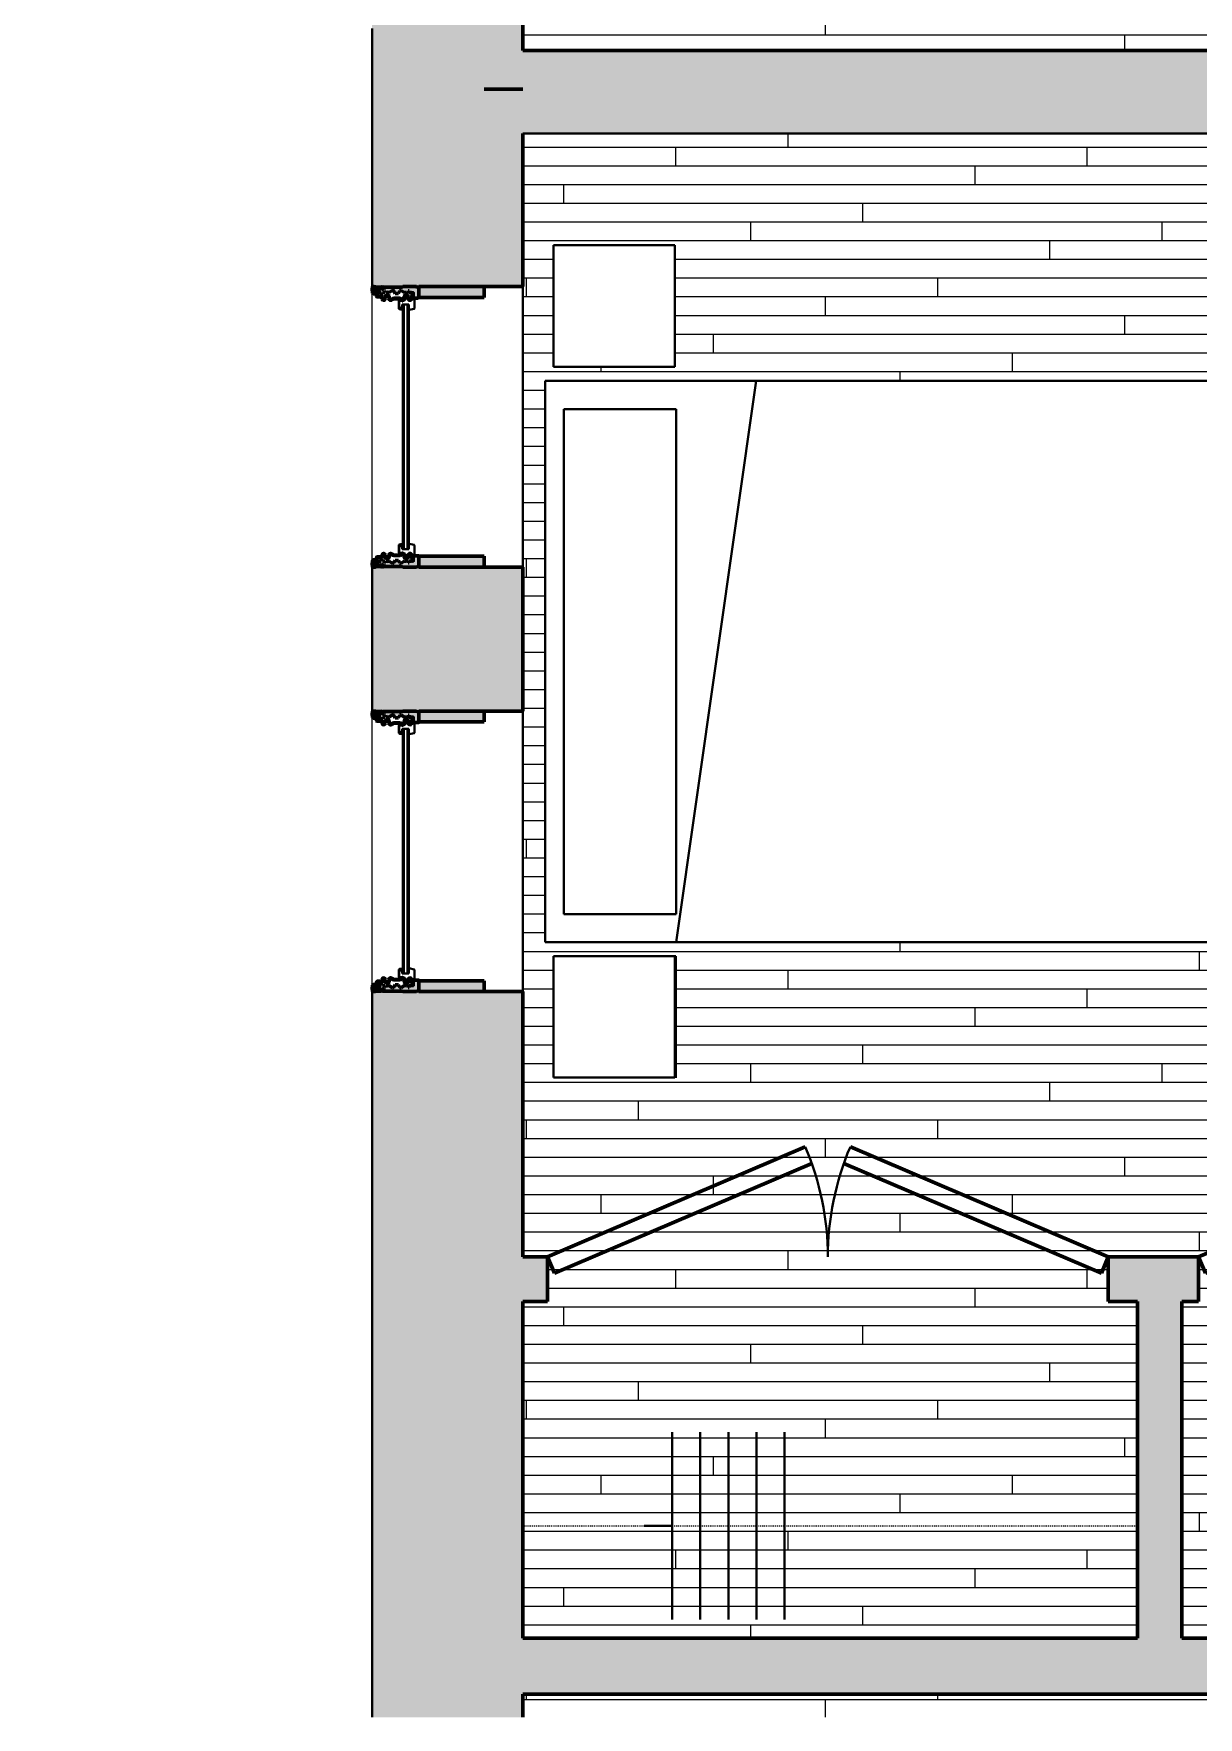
# Model space of a CAD drawing. Header units: inches. Extents: x 247 to 537, y -3781 to -3400.
# Drawn here: x 263.3 to 387.9, y -3781.1 to -3601.1 of the extents above; entities that cross this region are included whole.
import ezdxf

# ---------------------------------------------------------------- set-up
doc = ezdxf.new("R2010")
doc.units = ezdxf.units.IN
doc.header["$MEASUREMENT"] = 0
doc.linetypes.add('Hidden 1_16_', pattern=[0.09375, 0.0625, -0.03125])
for name, color, linetype, lineweight in [('A-DETL', 90, 'Continuous', 40), ('A-DOOR', 31, 'Continuous', 40), ('A-FLOR-PATT', 8, 'Continuous', 18), ('A-GLAZ', 151, 'Continuous', 40), ('A-WALL', 113, 'Continuous', 18), ('A-WALL-PATT', 111, 'Continuous', 18), ('I-FURN', 30, 'Continuous', 40), ('I-WALL', 2, 'Continuous', 40)]:
    doc.layers.add(name, color=color, linetype=linetype, lineweight=lineweight)

# ---------------------------------------------------------------- blocks, each defined once
blk = doc.blocks.new('Proline_Clad_Wood-Double-Hung_Vent_Unit - 30_ x 48_ garden enlarged-1929818-UNIT 2')
at = {"layer": 'A-GLAZ'}
h = blk.add_hatch(color=135, dxfattribs=at)
h.paths.add_polyline_path([(-15, 5.91), (-15, 5.78), (-14.93, 5.8), (-14.95, 5.96)], flags=0)
h.paths.add_polyline_path([(-14.98, 5.63), (-14.91, 5.65), (-14.91, 5.77), (-14.98, 5.75)], flags=0)
h.paths.add_polyline_path([(-14.96, 4.81), (-14.85, 4.81), (-14.92, 4.85)], flags=0)
h.paths.add_polyline_path([(-14.94, 5.04), (-14.9, 5.08), (-14.92, 5.56), (-14.94, 5.56)], flags=0)
h.paths.add_polyline_path([(-14.8, 5.65), (-14.76, 5.65), (-14.76, 5.93), (-14.8, 5.94)], flags=0)
h.paths.add_polyline_path([(-14.74, 6), (-14.74, 5.96), (-14.64, 5.96), (-14.43, 5.9), (-14.3, 5.9), (-14.3, 5.94), (-14.43, 5.94), (-14.64, 6)], flags=0)
h.paths.add_polyline_path([(-14.52, 5.58), (-14.42, 5.63), (-14.29, 5.63), (-14.3, 5.67), (-14.42, 5.67)], flags=0)
h.paths.add_polyline_path([(-14.42, 5.52), (-14.32, 5.48), (-13.97, 5.48), (-13.96, 5.52)], flags=0)
h.paths.add_polyline_path([(-14.39, 5.26), (-14.35, 5.28), (-14.34, 5.46), (-14.39, 5.45)], flags=0)
h.paths.add_polyline_path([(-14.27, 5.7), (-14.23, 5.69), (-14.23, 5.88), (-14.27, 5.87)], flags=0)
h.paths.add_polyline_path([(-13.94, 5.45), (-13.94, 5.01), (-13.9, 5.01), (-13.9, 5.46)], flags=0)
h = blk.add_hatch(color=135, dxfattribs=at)
h.paths.add_polyline_path([(-13.77, 1.7), (-13.79, 1.73), (-13.95, 1.73), (-13.97, 1.62)], flags=0)
h.paths.add_polyline_path([(-15, 1.24), (-14.91, 1.15), (-14.88, 1), (-13.83, 1), (-13.77, 1.06), (-13.77, 1.7), (-14, 1.6), (-14.35, 1.61), (-14.35, 1.63), (-14.33, 1.77), (-14.36, 1.77), (-14.36, 2.05), (-14.55, 2.05), (-14.55, 2.14), (-14.27, 2.15), (-14.27, 2.38), (-14.36, 2.38), (-14.36, 2.53), (-14.59, 2.98), (-14.55, 3.02), (-14.27, 3.19), (-14.27, 3.55), (-14.59, 3.77), (-14.58, 3.83), (-14.36, 4.21), (-14.36, 4.54), (-14.55, 4.55), (-14.55, 4.64), (-14.36, 4.64), (-14.36, 4.9), (-14.18, 4.91), (-14.18, 5.09), (-14.34, 5.09), (-14.41, 5.21), (-14.45, 5.21), (-14.47, 5.27), (-14.39, 5.27), (-14.39, 5.45), (-14.71, 5.45), (-14.84, 5.07), (-14.71, 4.88), (-14.77, 4.8), (-14.9, 4.79), (-14.94, 4.75), (-14.94, 4.4), (-14.91, 4.37), (-14.94, 4.34), (-14.94, 2.76), (-15, 2.72)], flags=0)
h = blk.add_hatch(color=135, dxfattribs=at)
h.paths.add_polyline_path([(13.77, 1.7), (13.77, 1.06), (13.83, 1), (14.88, 1), (14.91, 1.15), (15, 1.24), (15, 2.72), (14.94, 2.76), (14.94, 4.34), (14.91, 4.37), (14.94, 4.4), (14.94, 4.75), (14.9, 4.79), (14.77, 4.8), (14.71, 4.88), (14.77, 4.99), (14.84, 5.07), (14.71, 5.45), (14.39, 5.45), (14.39, 5.27), (14.48, 5.27), (14.45, 5.21), (14.41, 5.21), (14.34, 5.09), (14.18, 5.09), (14.18, 4.91), (14.36, 4.9), (14.36, 4.64), (14.55, 4.64), (14.55, 4.55), (14.36, 4.54), (14.36, 4.21), (14.59, 3.77), (14.55, 3.72), (14.27, 3.55), (14.27, 3.19), (14.59, 2.98), (14.58, 2.92), (14.36, 2.53), (14.36, 2.38), (14.27, 2.38), (14.27, 2.15), (14.55, 2.14), (14.55, 2.05), (14.36, 2.05), (14.36, 1.77), (14.33, 1.77), (14.35, 1.61), (14.32, 1.6), (13.98, 1.6), (13.81, 1.68)], flags=0)
h.paths.add_polyline_path([(13.77, 1.7), (13.97, 1.62), (13.95, 1.73), (13.79, 1.73)], flags=0)
h = blk.add_hatch(color=135, dxfattribs=at)
h.paths.add_polyline_path([(13.9, 5.46), (13.9, 5.01), (13.94, 5.01), (13.94, 5.45)], flags=0)
h.paths.add_polyline_path([(14.52, 5.58), (14.42, 5.67), (14.3, 5.67), (14.29, 5.63), (14.42, 5.63)], flags=0)
h.paths.add_polyline_path([(14.42, 5.52), (14.42, 5.48), (14.49, 5.56)], flags=0)
h.paths.add_polyline_path([(13.96, 5.52), (13.97, 5.48), (14.32, 5.48), (14.42, 5.52)], flags=0)
h.paths.add_polyline_path([(14.23, 5.69), (14.27, 5.7), (14.27, 5.87), (14.23, 5.88)], flags=0)
h.paths.add_polyline_path([(14.3, 5.94), (14.3, 5.9), (14.43, 5.9), (14.74, 6), (14.64, 6), (14.43, 5.94)], flags=0)
h.paths.add_polyline_path([(14.34, 5.46), (14.35, 5.28), (14.39, 5.26), (14.39, 5.45)], flags=0)
h.paths.add_polyline_path([(14.76, 5.93), (14.76, 5.65), (14.8, 5.65), (14.8, 5.94)], flags=0)
h.paths.add_polyline_path([(14.85, 4.81), (14.96, 4.81), (14.92, 4.85)], flags=0)
h.paths.add_polyline_path([(14.9, 5.08), (14.94, 5.04), (14.92, 5.56), (14.9, 5.55)], flags=0)
h.paths.add_polyline_path([(14.91, 5.77), (14.91, 5.65), (14.97, 5.63), (14.97, 5.75)], flags=0)
h.paths.add_polyline_path([(14.93, 5.8), (15, 5.78), (15, 5.91), (14.95, 5.96), (14.93, 5.88)], flags=0)
h = blk.add_hatch(color=135, dxfattribs=at)
h.paths.add_polyline_path([(-14.12, 5.1), (-14.08, 5.03), (-14.08, 5.17)], flags=0)
h.paths.add_polyline_path([(-14.12, 1.64), (-14.08, 1.62), (-14.08, 1.7)], flags=0)
h.paths.add_polyline_path([(-14.07, 2.22), (-13.87, 2.1), (-13.72, 2.1), (-13.58, 1.97), (-13.7, 1.82), (-14.05, 1.78), (-14.05, 1.73), (-13.7, 1.77), (-13.53, 1.97), (-13.72, 2.15), (-13.86, 2.15), (-14.05, 2.34), (-13.86, 2.52), (-13.72, 2.52), (-13.54, 2.65), (-13.61, 2.86), (-13.68, 2.94), (-13.7, 3.06), (-13.68, 3.79), (-13.61, 3.87), (-13.54, 4.08), (-13.72, 4.21), (-13.86, 4.21), (-14.05, 4.4), (-13.86, 4.59), (-13.72, 4.59), (-13.53, 4.76), (-13.7, 4.96), (-14.05, 5), (-14.05, 4.95), (-13.7, 4.91), (-13.58, 4.76), (-13.72, 4.63), (-13.87, 4.63), (-14.07, 4.51), (-14.07, 4.28), (-13.87, 4.17), (-13.72, 4.17), (-13.58, 4.07), (-13.64, 3.91), (-13.72, 3.81), (-13.75, 3.69), (-13.72, 2.92), (-13.64, 2.83), (-13.58, 2.67), (-13.72, 2.57), (-13.87, 2.57), (-14.07, 2.45)], flags=0)
h = blk.add_hatch(color=135, dxfattribs=at)
h.paths.add_polyline_path([(13.53, 4.76), (13.72, 4.59), (13.86, 4.59), (14.05, 4.4), (13.86, 4.21), (13.72, 4.21), (13.54, 4.08), (13.61, 3.87), (13.68, 3.79), (13.7, 3.69), (13.68, 2.94), (13.61, 2.86), (13.54, 2.65), (13.72, 2.52), (13.86, 2.52), (14.05, 2.34), (13.86, 2.15), (13.72, 2.15), (13.53, 1.97), (13.7, 1.77), (14.05, 1.73), (14.05, 1.78), (13.7, 1.82), (13.58, 1.97), (13.72, 2.1), (13.87, 2.1), (14.07, 2.22), (14.07, 2.45), (13.81, 2.57), (13.72, 2.57), (13.58, 2.67), (13.64, 2.83), (13.72, 2.92), (13.75, 3.06), (13.72, 3.81), (13.64, 3.91), (13.58, 4.07), (13.72, 4.17), (13.87, 4.17), (14.07, 4.31), (14.07, 4.51), (13.81, 4.63), (13.72, 4.63), (13.58, 4.76), (13.7, 4.91), (14.05, 4.95), (14.05, 5), (13.7, 4.96)], flags=0)
h.paths.add_polyline_path([(14.08, 1.7), (14.08, 1.62), (14.12, 1.64)], flags=0)
h.paths.add_polyline_path([(14.08, 5.17), (14.08, 5.03), (14.12, 5.1)], flags=0)
for points in [[(-15, -1.94), (-15, -6), (-13.83, -6), (-13.83, 1), (-15, 1), (-15, 0.56)], [(13.83, -6), (15, -6), (15, 1), (13.83, 1), (13.83, -1.94)]]:
    blk.add_hatch(color=135, dxfattribs=at).paths.add_polyline_path(points, flags=0)
at = {"layer": 'A-GLAZ', "color": 10, "lineweight": 60}
for p, q in [((-15, 5.91), (-15, 5.78)), ((-15, 5.78), (-14.98, 5.75)), ((-14.98, 5.75), (-14.98, 5.63)), ((-14.94, 5.59), (-14.94, 5.04)), ((-14.9, 5.79), (-14.93, 5.88)), ((-14.93, 5.88), (-14.9, 5.88)), ((-14.91, 5.77), (-14.93, 5.8)), ((-14.93, 5.8), (-14.9, 5.79)), ((-14.91, 5.65), (-14.91, 5.77)), ((-14.9, 5.88), (-14.9, 5.91)), ((-14.9, 5.08), (-14.9, 5.55)), ((-14.83, 5.62), (-14.88, 5.62)), ((-14.87, 5.58), (-14.83, 5.58)), ((-14.71, 5.45), (-14.84, 5.07)), ((-14.8, 5.94), (-14.8, 5.65)), ((-14.76, 5.65), (-14.76, 5.93)), ((-14.64, 6), (-14.74, 6)), ((-14.74, 5.96), (-14.64, 5.96)), ((-14.39, 5.45), (-14.71, 5.45)), ((-14.43, 5.94), (-14.64, 6)), ((-14.64, 5.96), (-14.43, 5.9)), ((-14.3, 5.94), (-14.43, 5.94)), ((-14.43, 5.9), (-14.3, 5.9)), ((-14.3, 5.67), (-14.42, 5.67)), ((-14.42, 5.63), (-14.29, 5.63)), ((-13.96, 5.52), (-14.42, 5.52)), ((-14.39, 5.45), (-14.39, 5.26)), ((-14.39, 5.27), (-14.39, 5.45)), ((-14.35, 5.28), (-14.34, 5.46)), ((-14.32, 5.48), (-13.97, 5.48)), ((-14.27, 5.87), (-14.27, 5.7)), ((-14.23, 5.69), (-14.23, 5.88)), ((-13.94, 5.45), (-13.94, 5.01)), ((-13.9, 5.01), (-13.9, 5.46)), ((13.9, 5.46), (13.9, 5.01)), ((13.94, 5.01), (13.94, 5.45)), ((14.42, 5.52), (13.96, 5.52)), ((13.97, 5.48), (14.32, 5.48)), ((14.23, 5.88), (14.23, 5.69)), ((14.27, 5.7), (14.27, 5.87)), ((14.29, 5.63), (14.42, 5.63)), ((14.43, 5.94), (14.3, 5.94)), ((14.3, 5.9), (14.43, 5.9)), ((14.42, 5.67), (14.3, 5.67)), ((14.34, 5.46), (14.35, 5.28)), ((14.39, 5.26), (14.39, 5.45)), ((14.71, 5.45), (14.39, 5.45)), ((14.39, 5.45), (14.39, 5.27)), ((14.64, 6), (14.43, 5.94)), ((14.43, 5.9), (14.64, 5.96)), ((14.74, 6), (14.64, 6)), ((14.64, 5.96), (14.74, 5.96)), ((14.84, 5.07), (14.71, 5.45)), ((14.76, 5.93), (14.76, 5.65)), ((14.8, 5.65), (14.8, 5.94)), ((14.88, 5.62), (14.83, 5.62)), ((14.83, 5.58), (14.87, 5.58)), ((14.9, 5.91), (14.9, 5.88)), ((14.9, 5.88), (14.93, 5.88)), ((14.93, 5.88), (14.9, 5.79)), ((14.9, 5.79), (14.93, 5.8)), ((14.9, 5.55), (14.9, 5.08)), ((14.93, 5.8), (14.91, 5.77)), ((14.91, 5.77), (14.91, 5.65)), ((14.94, 5.04), (14.94, 5.59)), ((14.97, 5.75), (15, 5.78)), ((14.97, 5.63), (14.97, 5.75)), ((15, 5.78), (15, 5.91)), ((-14.96, 4.81), (-14.85, 4.81)), ((-14.9, 4.79), (-14.94, 4.75)), ((-14.94, 4.75), (-14.94, 4.4)), ((-14.94, 4.4), (-14.91, 4.37)), ((-14.91, 4.37), (-14.94, 4.34)), ((-14.94, 4.34), (-14.94, 2.76)), ((-14.84, 4.85), (-14.92, 4.85)), ((-14.77, 4.8), (-14.9, 4.79)), ((-14.87, 5), (-14.86, 4.97)), ((-14.83, 5.01), (-14.85, 5.04)), ((-14.84, 5.07), (-14.83, 5.01)), ((-14.8, 4.87), (-14.84, 4.85)), ((-14.82, 4.82), (-14.78, 4.84)), ((-14.78, 4.93), (-14.78, 4.9)), ((-14.71, 4.88), (-14.77, 4.8)), ((-14.74, 4.94), (-14.71, 4.88)), ((-14.74, 4.9), (-14.74, 4.93)), ((-14.58, 3.83), (-14.36, 4.21)), ((-14.55, 4.55), (-14.55, 4.64)), ((-14.55, 4.64), (-14.36, 4.64)), ((-14.36, 4.54), (-14.55, 4.55)), ((-14.27, 3.55), (-14.55, 3.72)), ((-14.45, 5.21), (-14.48, 5.27)), ((-14.48, 5.27), (-14.39, 5.27)), ((-14.39, 5.26), (-14.45, 5.26)), ((-14.45, 5.26), (-14.42, 5.22)), ((-14.41, 5.21), (-14.45, 5.21)), ((-14.34, 5.09), (-14.41, 5.21)), ((-14.36, 4.9), (-14.18, 4.91)), ((-14.36, 4.64), (-14.36, 4.9)), ((-14.36, 4.21), (-14.36, 4.54)), ((-14.18, 5.09), (-14.34, 5.09)), ((-14.18, 4.91), (-14.18, 5.09)), ((-14.08, 5.17), (-14.12, 5.1)), ((-14.12, 5.1), (-14.12, 5.03)), ((-14.08, 5.03), (-14.08, 5.17)), ((-13.7, 4.96), (-14.05, 5)), ((-14.05, 4.95), (-13.7, 4.91)), ((-13.72, 4.63), (-13.87, 4.63)), ((-13.87, 4.17), (-13.72, 4.17)), ((-13.86, 4.59), (-13.72, 4.59)), ((-13.72, 4.21), (-13.86, 4.21)), ((-13.75, 3.69), (-13.75, 3.04)), ((-13.7, 3.04), (-13.7, 3.69)), ((14.05, 5), (13.7, 4.96)), ((13.7, 4.91), (14.05, 4.95)), ((13.7, 3.69), (13.7, 3.04)), ((13.87, 4.63), (13.72, 4.63)), ((13.72, 4.59), (13.86, 4.59)), ((13.86, 4.21), (13.72, 4.21)), ((13.72, 4.17), (13.87, 4.17)), ((13.75, 3.04), (13.75, 3.69)), ((14.12, 5.1), (14.08, 5.17)), ((14.08, 5.17), (14.08, 5.03)), ((14.12, 5.03), (14.12, 5.1)), ((14.34, 5.09), (14.18, 5.09)), ((14.18, 5.09), (14.18, 4.91)), ((14.18, 4.91), (14.36, 4.9)), ((14.55, 3.72), (14.27, 3.55)), ((14.41, 5.21), (14.34, 5.09)), ((14.36, 4.9), (14.36, 4.64)), ((14.36, 4.64), (14.55, 4.64)), ((14.55, 4.55), (14.36, 4.54)), ((14.36, 4.54), (14.36, 4.21)), ((14.36, 4.21), (14.58, 3.83)), ((14.39, 5.27), (14.48, 5.27)), ((14.45, 5.26), (14.39, 5.26)), ((14.45, 5.21), (14.41, 5.21)), ((14.42, 5.22), (14.45, 5.26)), ((14.48, 5.27), (14.45, 5.21)), ((14.55, 4.64), (14.55, 4.55)), ((14.71, 4.88), (14.74, 4.94)), ((14.77, 4.8), (14.71, 4.88)), ((14.74, 4.93), (14.74, 4.9)), ((14.9, 4.79), (14.77, 4.8)), ((14.78, 4.9), (14.78, 4.93)), ((14.78, 4.84), (14.82, 4.82)), ((14.84, 4.85), (14.8, 4.87)), ((14.83, 5.01), (14.84, 5.07)), ((14.85, 5.04), (14.83, 5.01)), ((14.92, 4.85), (14.84, 4.85)), ((14.85, 4.81), (14.96, 4.81)), ((14.86, 4.97), (14.87, 5)), ((14.94, 4.75), (14.9, 4.79)), ((14.91, 4.37), (14.94, 4.4)), ((14.94, 4.34), (14.91, 4.37)), ((14.94, 4.4), (14.94, 4.75)), ((14.94, 2.76), (14.94, 4.34)), ((-14.94, 2.76), (-15, 2.72)), ((-15, 2.72), (-15, 1.24)), ((-14.36, 2.53), (-14.58, 2.92)), ((-14.55, 3.02), (-14.27, 3.19)), ((-14.55, 2.14), (-14.27, 2.15)), ((-14.55, 2.05), (-14.55, 2.14)), ((-14.36, 2.05), (-14.55, 2.05)), ((-14.36, 2.38), (-14.36, 2.53)), ((-14.27, 2.38), (-14.36, 2.38)), ((-14.36, 1.77), (-14.36, 2.05)), ((-14.27, 3.19), (-14.27, 3.55)), ((-14.27, 2.15), (-14.27, 2.38)), ((-13.7, 1.82), (-14.05, 1.78)), ((-13.72, 2.57), (-13.87, 2.57)), ((-13.87, 2.1), (-13.72, 2.1)), ((-13.86, 2.52), (-13.72, 2.52)), ((-13.72, 2.15), (-13.86, 2.15)), ((14.05, 1.78), (13.7, 1.82)), ((13.87, 2.57), (13.72, 2.57)), ((13.72, 2.52), (13.86, 2.52)), ((13.86, 2.15), (13.72, 2.15)), ((13.72, 2.1), (13.87, 2.1)), ((14.27, 3.55), (14.27, 3.19)), ((14.27, 3.19), (14.55, 3.02)), ((14.36, 2.38), (14.27, 2.38)), ((14.27, 2.38), (14.27, 2.15)), ((14.27, 2.15), (14.55, 2.14)), ((14.58, 2.92), (14.36, 2.53)), ((14.36, 2.53), (14.36, 2.38)), ((14.55, 2.05), (14.36, 2.05)), ((14.36, 2.05), (14.36, 1.77)), ((14.55, 2.14), (14.55, 2.05)), ((15, 2.72), (14.94, 2.76)), ((15, 1.24), (15, 2.72)), ((-15, 1.24), (-14.91, 1.15)), ((-15, 1), (-15, -6)), ((-13.83, 1), (-15, 1)), ((-14.91, 1.15), (-14.91, 1.02)), ((-14.91, 1.02), (-14.88, 1)), ((-14.88, 1), (-13.83, 1)), ((-14.33, 1.77), (-14.36, 1.77)), ((-14.35, 1.63), (-14.33, 1.77)), ((-14, 1.6), (-14.32, 1.6)), ((-14.12, 1.7), (-14.12, 1.64)), ((-14.12, 1.64), (-14.08, 1.62)), ((-14.08, 1.62), (-14.08, 1.7)), ((-14.05, 1.73), (-13.7, 1.77)), ((-13.95, 1.73), (-13.97, 1.62)), ((-13.79, 1.73), (-13.95, 1.73)), ((-13.83, -6), (-13.83, 1)), ((-13.77, 1.06), (-13.77, 1.7)), ((13.7, 1.77), (14.05, 1.73)), ((13.77, 1.7), (13.77, 1.06)), ((13.95, 1.73), (13.79, 1.73)), ((13.83, 1), (13.83, -6)), ((15, 1), (13.83, 1)), ((13.83, 1), (14.88, 1)), ((13.97, 1.62), (13.95, 1.73)), ((14.32, 1.6), (14, 1.6)), ((14.08, 1.7), (14.08, 1.62)), ((14.08, 1.62), (14.12, 1.64)), ((14.12, 1.64), (14.12, 1.7)), ((14.36, 1.77), (14.33, 1.77)), ((14.33, 1.77), (14.35, 1.63)), ((14.88, 1), (14.91, 1.02)), ((14.91, 1.15), (15, 1.24)), ((14.91, 1.02), (14.91, 1.15)), ((15, -6), (15, 1)), ((-15, -6), (-13.83, -6)), ((13.83, -6), (15, -6))]:
    blk.add_line(p, q, dxfattribs=at)
at = {"layer": 'A-GLAZ', "color": 250}
for p, q in [((-13.73, 2.48), (-13.73, 2.2)), ((-13.48, 1.85), (-13.67, 1.66)), ((-13.52, 3.06), (-13.54, 2.77)), ((-13.54, 2.08), (-13.51, 2.08)), ((-13.51, 2.77), (-13.5, 3.06)), ((-13.45, 2.8), (-13.49, 2.8)), ((-13.49, 2.8), (-13.49, 2.77)), ((-13.48, 2.05), (-13.48, 1.85)), ((-13.42, 3.12), (-13.47, 3.03)), ((-13.47, 3.03), (-13.47, 2.8)), ((-13.47, 2.8), (-13.42, 2.8)), ((-13.42, 2.73), (-13.47, 2.72)), ((-13.47, 2.72), (-13.47, 2.65)), ((-13.46, 2.77), (-13.45, 2.8)), ((-12.67, 3.15), (-13.44, 3.15)), ((-13.44, 3.12), (-12.67, 3.12)), ((-12.77, 3.12), (-13.42, 3.12)), ((-13.42, 2.8), (-13.42, 2.73)), ((-13.08, 2.8), (-12.7, 2.82)), ((-13.08, 2.08), (-13.08, 2.8)), ((-13.08, 2.71), (13.08, 2.71)), ((13.08, 2.59), (-13.08, 2.59)), ((13.08, 2.2), (-13.08, 2.2)), ((-12.51, 2.08), (-13.08, 2.08)), ((-12.77, 3.02), (-12.77, 3.12)), ((-12.69, 2.94), (-12.77, 3.02)), ((-12.66, 2.88), (-12.67, 2.92)), ((-12.58, 2.87), (-12.66, 2.8)), ((-12.64, 2.78), (-12.56, 2.84)), ((-12.62, 1.51), (-12.51, 2.02)), ((-12.61, 3.08), (-12.54, 2.76)), ((-12.52, 2.77), (-12.58, 3.08)), ((-12.56, 2.84), (-12.58, 2.87)), ((-12.51, 2.08), (12.51, 2.08)), ((-12.51, 2.02), (-12.51, 2.08)), ((13.08, 2.08), (12.51, 2.08)), ((12.51, 2.08), (12.51, 2.02)), ((12.51, 2.02), (12.62, 1.51)), ((12.58, 3.08), (12.52, 2.77)), ((12.54, 2.76), (12.61, 3.08)), ((12.58, 2.87), (12.56, 2.84)), ((12.56, 2.84), (12.64, 2.78)), ((12.66, 2.8), (12.58, 2.87)), ((12.67, 2.92), (12.66, 2.88)), ((13.44, 3.15), (12.67, 3.15)), ((12.67, 3.12), (13.44, 3.12)), ((12.77, 3.02), (12.69, 2.94)), ((12.7, 2.82), (13.08, 2.8)), ((13.42, 3.12), (12.77, 3.12)), ((12.77, 3.12), (12.77, 3.02)), ((13.08, 2.8), (13.08, 2.08)), ((13.47, 3.03), (13.42, 3.12)), ((13.42, 2.73), (13.42, 2.8)), ((13.42, 2.8), (13.47, 2.8)), ((13.47, 2.72), (13.42, 2.73)), ((13.49, 2.8), (13.45, 2.8)), ((13.45, 2.8), (13.46, 2.77)), ((13.47, 2.8), (13.47, 3.03)), ((13.47, 2.65), (13.47, 2.72)), ((13.48, 1.85), (13.48, 2.05)), ((13.67, 1.66), (13.48, 1.85)), ((13.49, 2.77), (13.49, 2.8)), ((13.5, 3.06), (13.51, 2.77)), ((13.51, 2.08), (13.54, 2.08)), ((13.54, 2.77), (13.52, 3.06)), ((13.73, 2.2), (13.73, 2.48)), ((-13.67, 1.66), (-13.67, 1.52)), ((-13.67, 1.52), (-13.63, 1.47)), ((-13.63, 1.47), (-12.67, 1.47)), ((12.67, 1.47), (13.63, 1.47)), ((13.63, 1.47), (13.67, 1.52)), ((13.67, 1.52), (13.67, 1.66))]:
    blk.add_line(p, q, dxfattribs=at)
at = {"layer": 'A-GLAZ', "color": 10, "lineweight": 60}
for centre, radius, start, end in [((-14.95, 5.91), 0.05, 0, 180), ((-14.93, 5.63), 0.0471, 180, 250), ((-14.88, 5.65), 0.031, 180, 270), ((-14.87, 5.55), 0.031, 90, 180), ((-14.83, 5.65), 0.031, 270, 0), ((-14.83, 5.65), 0.071, 270, 0), ((-14.74, 5.94), 0.061, 90, 180), ((-14.74, 5.93), 0.0265, 90, 180), ((-14.42, 5.58), 0.0945, 90, 270), ((-14.42, 5.58), 0.0545, 90, 270), ((-14.42, 5.45), 0.032, 358.9819, 98.1628), ((-14.32, 5.46), 0.0224, 90, 169.0382), ((-14.3, 5.88), 0.061, 0, 90), ((-14.3, 5.87), 0.0242, 360, 90), ((-14.3, 5.7), 0.0298, 270, 0), ((-14.29, 5.69), 0.056, 270, 0), ((-13.97, 5.45), 0.0271, 360, 90), ((-13.96, 5.46), 0.056, 0, 90), ((13.96, 5.46), 0.056, 90, 180), ((13.97, 5.45), 0.0271, 90, 180), ((14.3, 5.88), 0.061, 90, 180), ((14.29, 5.69), 0.056, 180, 270), ((14.3, 5.87), 0.0242, 90, 180), ((14.3, 5.7), 0.0298, 180, 270), ((14.32, 5.46), 0.0224, 10.9618, 90), ((14.42, 5.45), 0.032, 81.8372, 181.0181), ((14.42, 5.58), 0.0945, 270, 90), ((14.42, 5.58), 0.0545, 270, 90), ((14.74, 5.94), 0.061, 360, 90), ((14.74, 5.93), 0.0265, 360, 90), ((14.83, 5.65), 0.071, 180, 270), ((14.83, 5.65), 0.031, 180, 270), ((14.87, 5.55), 0.031, 0, 90), ((14.88, 5.65), 0.031, 270, 0), ((14.95, 5.91), 0.05, 0, 180), ((14.93, 5.63), 0.0471, 290, 360), ((-14.92, 4.99), 0.0557, 115.55, 189.111), ((-14.95, 4.98), 0.0227, 189.111, 353.1504), ((-14.94, 4.83), 0.0287, 33.0847, 237.5317), ((-14.9, 4.98), 0.031, 30, 181.1307), ((-14.84, 5.11), 0.0698, 205.1454, 259.6398), ((-14.82, 5.02), 0.0653, 233.4114, 274.9955), ((-14.85, 4.88), 0.071, 270, 296.5651), ((-14.83, 4.92), 0.0855, 6.6756, 93.3019), ((-14.83, 4.92), 0.0887, 14.7882, 92.4842), ((-14.81, 4.93), 0.031, 0, 90), ((-14.81, 4.9), 0.0319, 292.4786, 353.5214), ((-14.81, 4.9), 0.0673, 296.5651, 1.906), ((-14.51, 3.79), 0.078, 150.0027, 240.0027), ((-14.41, 5.28), 0.0599, 256.011, 354.4207), ((-14.04, 5.03), 0.078, 180, 263.5665), ((-13.87, 4.4), 0.232, 90, 270), ((-14.05, 5.03), 0.031, 180, 263.5665), ((-13.86, 4.4), 0.187, 90, 270), ((-13.92, 5.01), 0.0199, 180, 0), ((-13.48, 3.69), 0.263, 125.5043, 180), ((-13.72, 4.77), 0.188, 270, 83.5665), ((-13.72, 4.77), 0.143, 270, 83.5665), ((-13.72, 4.02), 0.188, 305.5043, 90), ((-13.72, 4.02), 0.143, 305.5043, 90), ((-13.48, 3.69), 0.218, 125.5043, 180), ((13.72, 4.77), 0.188, 96.4335, 270), ((13.72, 4.02), 0.188, 90, 234.4957), ((13.72, 4.77), 0.143, 96.4335, 270), ((13.72, 4.02), 0.143, 90, 234.4957), ((13.48, 3.69), 0.218, 0, 54.4957), ((13.48, 3.69), 0.263, 360, 54.4957), ((13.86, 4.4), 0.187, 270, 90), ((13.87, 4.4), 0.232, 270, 90), ((13.92, 5.01), 0.0199, 180, 360), ((14.05, 5.03), 0.031, 276.4335, 0), ((14.04, 5.03), 0.078, 276.4335, 360), ((14.41, 5.28), 0.0599, 185.5793, 283.989), ((14.51, 3.79), 0.078, 299.9973, 29.9973), ((14.83, 4.92), 0.0855, 86.6981, 173.3244), ((14.83, 4.92), 0.0887, 87.5158, 165.2118), ((14.81, 4.9), 0.0673, 178.094, 243.4349), ((14.81, 4.93), 0.031, 90, 180), ((14.81, 4.9), 0.0319, 186.4786, 247.5214), ((14.82, 5.02), 0.0653, 265.0045, 306.5886), ((14.85, 4.88), 0.071, 243.4349, 270), ((14.84, 5.11), 0.0698, 280.3602, 334.8546), ((14.9, 4.98), 0.031, 358.8693, 150), ((14.94, 4.83), 0.0287, 302.4683, 146.9153), ((14.95, 4.98), 0.0227, 186.8496, 350.889), ((14.92, 4.99), 0.0557, 350.889, 64.45), ((-14.51, 2.96), 0.078, 119.9973, 209.9973), ((-13.87, 2.34), 0.232, 90, 270), ((-13.86, 2.34), 0.187, 90, 270), ((-13.48, 3.04), 0.263, 180, 234.4957), ((-13.72, 2.71), 0.188, 270, 54.4957), ((-13.72, 2.71), 0.143, 270, 54.4957), ((-13.72, 1.96), 0.187, 276.4335, 90), ((-13.72, 1.96), 0.142, 276.4335, 90), ((-13.48, 3.04), 0.218, 180, 234.4957), ((13.72, 2.71), 0.188, 125.5043, 270), ((13.72, 1.96), 0.187, 90, 263.5665), ((13.72, 2.71), 0.143, 125.5043, 270), ((13.72, 1.96), 0.142, 90, 263.5665), ((13.48, 3.04), 0.218, 305.5043, 0), ((13.48, 3.04), 0.263, 305.5043, 360), ((13.86, 2.34), 0.187, 270, 90), ((13.87, 2.34), 0.232, 270, 90), ((14.51, 2.96), 0.078, 330.0027, 60.0027), ((-14.32, 1.63), 0.0308, 169.6071, 270.3559), ((-14.04, 1.7), 0.078, 96.4335, 180), ((-14.05, 1.7), 0.031, 96.4335, 180), ((-14, 1.63), 0.031, 270, 350), ((-13.83, 1.06), 0.062, 270, 0), ((-13.8, 1.7), 0.0336, 3.4669, 74.5331), ((13.8, 1.7), 0.0336, 105.4669, 176.5331), ((13.83, 1.06), 0.062, 180, 270), ((14, 1.63), 0.031, 190, 270), ((14.04, 1.7), 0.078, 360, 83.5665), ((14.05, 1.7), 0.031, 0, 83.5665), ((14.32, 1.63), 0.0308, 269.6441, 10.3929)]:
    blk.add_arc(centre, radius, start, end, dxfattribs=at)
at = {"layer": 'A-GLAZ', "color": 250}
for centre, radius, start, end in [((-13.7, 2.48), 0.0232, 90, 180), ((-13.7, 2.2), 0.0297, 180, 270), ((-13.7, 2.66), 0.158, 270, 338.35), ((-13.73, 1.99), 0.183, 38.9118, 79.0882), ((-13.54, 2.13), 0.0551, 211.6569, 270), ((-13.5, 2.57), 0.0625, 99.2606, 158.35), ((-13.5, 2.77), 0.0405, 177.486, 352.3244), ((-13.44, 3.06), 0.0885, 90, 179.9343), ((-13.5, 2.77), 0.013, 176.8292, 356.8949), ((-13.51, 2.71), 0.0706, 269.8511, 306.5633), ((-13.51, 2.05), 0.031, 0, 90), ((-13.44, 3.06), 0.0652, 90.0749, 181.5911), ((-12.7, 2.86), 0.0458, 266.9924, 25.2607), ((-12.76, 2.87), 0.1, 25.2607, 44.1399), ((-12.67, 3.06), 0.0835, 12, 90), ((-12.67, 3.06), 0.06, 12, 90), ((-12.64, 2.77), 0.0361, 128.685, 321.315), ((-12.62, 2.74), 0.0386, 18.1661, 115.8735), ((-12.56, 2.76), 0.0475, 191.6531, 12), ((-12.56, 2.76), 0.024, 192.1562, 12), ((12.56, 2.76), 0.0475, 168, 348.3469), ((12.56, 2.76), 0.024, 168, 347.8438), ((12.67, 3.06), 0.0835, 90, 168), ((12.62, 2.74), 0.0386, 64.1265, 161.8339), ((12.67, 3.06), 0.06, 90, 168), ((12.64, 2.77), 0.0361, 218.685, 51.315), ((12.7, 2.86), 0.0458, 154.7393, 273.0076), ((12.76, 2.87), 0.1, 135.8601, 154.7393), ((13.44, 3.06), 0.0885, 0.0657, 90), ((13.44, 3.06), 0.0652, 358.4089, 89.9251), ((13.5, 2.77), 0.0405, 187.6756, 2.514), ((13.51, 2.71), 0.0706, 233.4367, 270.1489), ((13.51, 2.05), 0.031, 90, 180), ((13.5, 2.77), 0.013, 183.1051, 3.1708), ((13.5, 2.57), 0.0625, 21.65, 80.7394), ((13.54, 2.13), 0.0551, 270, 328.3431), ((13.7, 2.66), 0.158, 201.65, 270), ((13.73, 1.99), 0.183, 100.9118, 141.0882), ((13.7, 2.48), 0.0232, 0, 90), ((13.7, 2.2), 0.0297, 270, 0), ((-12.67, 1.52), 0.047, 270.0001, 348), ((12.67, 1.52), 0.047, 192, 270)]:
    blk.add_arc(centre, radius, start, end, dxfattribs=at)
blk = doc.blocks.new('Double-Flush-Closet - 60_ x 80_ _C3 CLOSET-1124647-UNIT 2')
at = {"layer": 'A-DOOR', "color": 10, "lineweight": 60}
for p, q in [((-30, 2.38), (-2.41, 14.16)), ((30, 2.38), (2.41, 14.16)), ((-29.25, 0.63), (-1.72, 12.39)), ((29.26, 0.63), (1.72, 12.39)), ((-30, 2.38), (-29.25, 0.63)), ((30, 2.38), (29.26, 0.63))]:
    blk.add_line(p, q, dxfattribs=at)
at = {"layer": 'A-DOOR', "color": 250}
for centre, start, end in [((-30, 2.38), 360, 23.1243), ((30, 2.38), 156.8757, 180)]:
    blk.add_arc(centre, 30, start, end, dxfattribs=at)
blk = doc.blocks.new('Double-Flush-Closet - 60_ x 80_ _LAUNDRY-1130402-UNIT 2')
at = {"layer": 'A-DOOR', "color": 10, "lineweight": 60}
for p, q in [((-30, 2.38), (-2.41, 14.16)), ((30, 2.38), (2.41, 14.16)), ((-29.25, 0.63), (-1.72, 12.39)), ((29.26, 0.63), (1.72, 12.39)), ((-30, 2.38), (-29.25, 0.63)), ((30, 2.38), (29.26, 0.63))]:
    blk.add_line(p, q, dxfattribs=at)
at = {"layer": 'A-DOOR', "color": 250}
for centre, start, end in [((-30, 2.38), 360, 23.1243), ((30, 2.38), 156.8757, 180)]:
    blk.add_arc(centre, 30, start, end, dxfattribs=at)
blk = doc.blocks.new('Bed-Standard - Queen 60_ x 79_-1580710-UNIT 2')
at = {"layer": 'I-FURN', "color": 250}
for p, q in [((-19.31, 41.3), (40.69, 41.3)), ((-19.31, -37.7), (-19.31, 41.3)), ((40.69, 41.3), (40.69, -37.7)), ((40.69, -23.7), (-19.31, -15.13)), ((-16.31, -23.7), (37.69, -23.7)), ((-16.31, -35.7), (-16.31, -23.7)), ((37.69, -23.7), (-16.31, -23.7)), ((-16.31, -34.7), (-16.31, -24.7)), ((37.69, -35.7), (37.69, -23.7)), ((37.69, -24.7), (37.69, -34.7)), ((-16.31, -35.7), (37.69, -35.7)), ((-16.31, -35.7), (37.69, -35.7)), ((40.69, -37.7), (-19.31, -37.7))]:
    blk.add_line(p, q, dxfattribs=at)
blk = doc.blocks.new('BED SIDE TABLE16 - BED SIDE TABLE-1678574-UNIT 2')
at = {"layer": 'I-FURN', "color": 250}
for p, q in [((331.89, -3623.7), (318.89, -3623.7)), ((318.89, -3623.7), (318.89, -3636.7)), ((331.89, -3636.7), (331.89, -3623.7)), ((318.89, -3636.7), (331.89, -3636.7))]:
    blk.add_line(p, q, dxfattribs=at)
blk = doc.blocks.new('BED SIDE TABLE17 - BED SIDE TABLE-1678586-UNIT 2')
at = {"layer": 'I-FURN', "color": 250}
for p, q in [((331.9, -3699.7), (318.9, -3699.7)), ((318.9, -3699.7), (318.9, -3712.7)), ((331.9, -3712.7), (331.9, -3699.7)), ((318.9, -3712.7), (331.9, -3712.7))]:
    blk.add_line(p, q, dxfattribs=at)

msp = doc.modelspace()

# ---------------------------------------------------------------- hatches: boundary and pattern name
at = {"layer": 'A-FLOR-PATT', "lineweight": 9}
h = msp.add_hatch(dxfattribs=at)
h.set_pattern_fill('FP_1', color=43, style=0, pattern_type=2)
h.set_pattern_definition([(0, (0, 0.8), (0, 2), []), (90, (0, 0.8), (-8, 8), [2, -28]), (90, (12, 4.8), (-8, 8), [2, -28])])
h.paths.add_polyline_path([(381.37, -3781.09), (487.65, -3781.09), (487.65, -3740.14), (526.25, -3740.14), (526.25, -3737.87), (484.12, -3737.87), (484.12, -3778.62), (315.62, -3778.62), (315.62, -3781.09), (377.41, -3781.09)], flags=0)
h.paths.add_polyline_path([(472.89, -3772.62), (478.12, -3772.62), (478.12, -3736.62), (447.89, -3736.62), (447.89, -3731.87), (450.51, -3731.87), (450.51, -3655.41), (449.26, -3655.41), (449.26, -3651.91), (452.89, -3651.91), (452.89, -3651.66), (453.89, -3651.66), (453.89, -3651.91), (455.26, -3651.91), (455.26, -3623.91), (453.89, -3623.91), (453.89, -3624.16), (452.89, -3624.16), (452.89, -3623.91), (449.26, -3623.91), (449.26, -3620.41), (450.51, -3620.41), (450.51, -3607), (445.75, -3607), (445.75, -3608.25), (442.25, -3608.25), (442.25, -3605.62), (442, -3605.62), (442, -3604.62), (442.25, -3604.62), (442.25, -3601.62), (445.75, -3601.62), (445.75, -3602.87), (522.12, -3602.87), (522.12, -3599.74), (525, -3599.74), (525, -3596.25), (528, -3596.25), (528, -3596), (529, -3596), (529, -3596.25), (535.5, -3596.25), (535.5, -3599.75), (534.25, -3599.75), (534.25, -3740.14), (537.33, -3740.14), (537.33, -3513.37), (536.75, -3513.37), (536.75, -3512.12), (534.25, -3512.12), (534.25, -3556.75), (535.5, -3556.75), (535.5, -3560.25), (529, -3560.25), (529, -3560.5), (528, -3560.5), (528, -3560.25), (525, -3560.25), (525, -3556.75), (522.12, -3556.74), (522.12, -3547.84), (498.12, -3547.84), (498.12, -3533.93), (495.8, -3533.93), (494.8, -3532.68), (494.8, -3532.18), (493.36, -3530.75), (493.36, -3507.25), (494.8, -3505.81), (494.8, -3505.31), (495.8, -3504.06), (498.12, -3504.06), (498.12, -3440.8), (497.38, -3440.77), (497.38, -3440.61), (497.28, -3440.77), (497.18, -3440.8), (496.36, -3440.8), (496.33, -3441.84), (496.31, -3441.86), (496.28, -3441.93), (496.16, -3441.98), (494.58, -3441.97), (494.58, -3441.91), (494.53, -3441.97), (494.44, -3441.88), (494.41, -3441.86), (494.39, -3440.8), (469.34, -3440.8), (469.12, -3440.58), (467.64, -3440.44), (467.48, -3440.33), (467.43, -3440.25), (467.38, -3440.07), (467.38, -3440.8), (465.63, -3440.8), (465.63, -3425.74), (396.71, -3425.74), (396.71, -3411.37), (315.62, -3411.37), (315.62, -3413.9), (263.29, -3466.23), (263.29, -3541.52), (315.62, -3593.85), (315.62, -3602.87), (406.75, -3602.87), (406.75, -3601.62), (410.25, -3601.62), (410.25, -3604.62), (410.5, -3604.62), (410.5, -3605.62), (410.25, -3605.62), (410.25, -3608.25), (406.75, -3608.25), (406.75, -3607), (401.62, -3607), (401.62, -3611.75), (315.62, -3611.75), (315.62, -3731.87), (318.25, -3731.87), (318.25, -3736.62), (315.62, -3736.62), (315.62, -3772.62), (381.37, -3772.62), (381.37, -3736.62), (378.25, -3736.62), (378.25, -3731.87), (387.89, -3731.87), (387.89, -3736.62), (386.12, -3736.62), (386.12, -3772.62), (464.29, -3772.62)], flags=0)
h.paths.add_polyline_path([(419.88, -3770.12), (390.88, -3770.12), (390.88, -3739.12), (419.88, -3739.12), (419.88, -3767.87)], flags=0)
h.paths.add_polyline_path([(457.39, -3766), (448.89, -3766), (448.89, -3742), (472.89, -3742), (472.89, -3766), (462.77, -3766)], flags=0)
h.paths.add_polyline_path([(318.9, -3712.7), (318.9, -3699.7), (331.9, -3699.7), (331.9, -3712.7)], flags=0)
h.paths.add_polyline_path([(318.64, -3698.21), (318, -3698.21), (318, -3638.21), (397, -3638.24), (397, -3698.21), (319, -3698.21)], flags=0)
h.paths.add_polyline_path([(452.89, -3653.41), (455.26, -3653.41), (455.26, -3652.66), (450.51, -3652.66), (450.51, -3653.41)], flags=0)
h.paths.add_polyline_path([(320.52, -3636.7), (318.89, -3636.7), (318.89, -3623.7), (331.89, -3623.7), (331.89, -3636.7), (321.62, -3636.7)], flags=0)
h.paths.add_polyline_path([(452.89, -3623.16), (455.26, -3623.16), (455.26, -3622.41), (450.51, -3622.41), (450.51, -3623.16)], flags=0)
h.paths.add_polyline_path([(408.75, -3607), (409.5, -3607), (409.5, -3602.87), (408.75, -3602.87), (408.75, -3605.62)], flags=0)
h.paths.add_polyline_path([(443.75, -3607), (443.75, -3602.87), (443, -3602.87), (443, -3607)], flags=0)
h.paths.add_polyline_path([(528, -3597.75), (534.25, -3597.75), (534.25, -3597), (526.25, -3597), (526.25, -3597.75)], flags=0)
h.paths.add_polyline_path([(535.5, -3585.75), (522.5, -3578.25), (535.5, -3570.75)], flags=0)
h.paths.add_polyline_path([(383.15, -3584.93), (367.17, -3584.93), (367.17, -3582.91), (383.17, -3582.91), (383.17, -3584.93)], flags=0)
h.paths.add_polyline_path([(343.17, -3584.91), (343.17, -3582.89), (359.17, -3582.87), (359.15, -3584.89)], flags=0)
h.paths.add_polyline_path([(377.41, -3581.68), (367.17, -3581.68), (367.17, -3576.93), (359.14, -3576.93), (359.15, -3581.64), (343.16, -3581.66), (343.15, -3576.93), (334.04, -3576.93), (334.04, -3569.17), (329.17, -3569.17), (329.17, -3553.18), (334.04, -3553.18), (334.04, -3545.36), (343.15, -3545.36), (343.16, -3540.66), (359.14, -3540.68), (359.16, -3545.36), (367.15, -3545.36), (367.16, -3540.68), (383.14, -3540.7), (383.16, -3545.36), (392.97, -3545.36), (392.97, -3553.17), (397.72, -3553.17), (397.72, -3569.16), (392.97, -3569.16), (392.97, -3576.93), (383.15, -3576.93), (383.15, -3581.68)], flags=0)
h.paths.add_polyline_path([(325.92, -3569.19), (325.92, -3553.19), (327.94, -3553.19), (327.94, -3569.19)], flags=0)
h.paths.add_polyline_path([(400.97, -3569.17), (398.94, -3569.17), (398.94, -3553.18), (400.97, -3553.18)], flags=0)
h.paths.add_polyline_path([(529, -3559.5), (534.25, -3559.5), (534.25, -3558.75), (526.25, -3558.75), (526.25, -3559.5), (528, -3559.5)], flags=0)
h.paths.add_polyline_path([(383.16, -3539.47), (367.16, -3539.45), (367.16, -3537.43), (383.16, -3537.45), (383.16, -3539.47)], flags=0)
h.paths.add_polyline_path([(359.16, -3539.45), (343.16, -3539.44), (343.17, -3537.41), (359.16, -3537.43), (359.16, -3539.45)], flags=0)
h.paths.add_polyline_path([(457.39, -3535.29), (426.63, -3535.29), (426.63, -3532.59), (424.86, -3532.59), (424.88, -3516.61), (426.63, -3516.61), (426.63, -3513.28), (425.11, -3513.28), (425.13, -3497.29), (426.63, -3497.29), (426.63, -3495.03), (425.11, -3495.03), (425.13, -3479.04), (426.63, -3479.04), (426.63, -3475.29), (461.63, -3475.29), (461.63, -3535.29), (460.64, -3535.29)], flags=0)
h.paths.add_polyline_path([(423.63, -3532.61), (421.61, -3532.6), (421.63, -3516.61), (423.65, -3516.61)], flags=0)
h.paths.add_polyline_path([(494.8, -3529.9), (494.8, -3508.1), (494.56, -3508.34), (494.36, -3509.06), (494.36, -3528.93), (494.56, -3529.65)], flags=0)
h.paths.add_polyline_path([(343.16, -3514.19), (313.5, -3514.19), (313.5, -3484.19), (399.5, -3484.19), (399.5, -3514.19), (359.14, -3514.19)], flags=0)
h.paths.add_polyline_path([(423.88, -3513.29), (421.86, -3513.29), (421.88, -3497.29), (423.91, -3497.3), (423.89, -3509.19)], flags=0)
h.paths.add_polyline_path([(534.25, -3506.12), (536.75, -3506.12), (536.75, -3504.87), (537.33, -3504.87), (537.33, -3424.62), (532.12, -3424.62), (532.12, -3506.12)], flags=0)
h.paths.add_polyline_path([(423.88, -3495.04), (421.86, -3495.04), (421.88, -3479.04), (423.91, -3479.05), (423.9, -3484.19)], flags=0)
h.paths.add_polyline_path([(336.42, -3468.71), (336.42, -3450.01), (373, -3450.01), (373, -3468.71), (337.42, -3468.71)], flags=0)
h.paths.add_polyline_path([(309.86, -3458.85), (309.6, -3458.82), (309.36, -3458.68), (308.91, -3458.34), (308.12, -3457.68), (307.07, -3456.65), (303.63, -3453), (303.22, -3452.53), (302.43, -3451.53), (301.68, -3450.48), (300.98, -3449.37), (300.33, -3448.2), (299.75, -3446.97), (299.27, -3445.66), (298.93, -3444.29), (298.78, -3442.7), (298.83, -3441.38), (299.1, -3439.9), (299.67, -3438.26), (300.26, -3437.06), (301.1, -3435.75), (302.12, -3434.56), (303.27, -3433.51), (304.55, -3432.61), (305.92, -3431.89), (307.43, -3431.34), (308.93, -3431.03), (310.29, -3430.93), (311.73, -3431.04), (313.29, -3431.39), (314.43, -3431.77), (315.69, -3432.3), (316.88, -3432.91), (318.01, -3433.57), (319.09, -3434.28), (320.6, -3435.43), (321.55, -3436.23), (322.91, -3437.44), (325.09, -3439.42), (325.89, -3440.25), (326.48, -3440.96), (326.63, -3441.2), (326.64, -3441.47), (325.22, -3442.91), (324.12, -3441.91), (322.7, -3440.73), (320.96, -3439.31), (319.36, -3438.1), (318.04, -3437.2), (317.27, -3436.73), (316.54, -3436.33), (315.66, -3435.89), (314.88, -3435.57), (314.07, -3435.29), (313.29, -3435.08), (312.4, -3434.94), (311.25, -3434.93), (310.25, -3435.07), (309.52, -3435.24), (308.68, -3435.57), (311.3, -3434.94), (314.59, -3435.58), (317.58, -3437.1), (319.85, -3438.69), (322.14, -3440.53), (325.07, -3442.99), (321.79, -3447.02), (318.53, -3450.6), (314.98, -3454.05), (311.34, -3457.21), (310.98, -3456.82), (307.62, -3453.03), (306.32, -3451.45), (305.09, -3449.75), (303.57, -3446.99), (302.83, -3443.68), (303.36, -3441.01), (303.05, -3441.95), (302.86, -3442.95), (302.8, -3443.98), (302.89, -3444.98), (303.12, -3446.03), (303.45, -3446.99), (303.86, -3447.93), (304.38, -3448.91), (304.93, -3449.81), (305.54, -3450.71), (306.18, -3451.58), (306.94, -3452.53), (308.65, -3454.52), (310.41, -3456.48), (311.15, -3457.25), (311.28, -3457.38), (309.87, -3458.84)], flags=0)
h.paths.add_polyline_path([(467.38, -3439.38), (467.48, -3439.21), (467.58, -3439.18), (469.39, -3439.18), (469.41, -3439.1), (469.47, -3439.06), (469.48, -3438.98), (469.44, -3438.92), (469.39, -3438.91), (469.39, -3438.83), (467.38, -3438.83), (467.38, -3439.21)], flags=0)
h.paths.add_polyline_path([(497.38, -3439.38), (497.38, -3438.83), (495.37, -3438.83), (495.35, -3438.91), (495.29, -3438.96), (495.28, -3439.03), (495.32, -3439.09), (495.37, -3439.11), (495.37, -3439.18), (497.28, -3439.21), (497.32, -3439.24), (497.38, -3439.37)], flags=0)
h.paths.add_polyline_path([(469.12, -3438.91), (469.12, -3438.91), (469.39, -3438.91)], flags=0)
at = {"layer": 'A-WALL-PATT'}
h = msp.add_hatch(color=8, dxfattribs=at)
h.paths.add_polyline_path([(311.5, -3781.09), (311.5, -3703.5), (299.5, -3703.5), (299.5, -3781.09), (305.37, -3781.09)], flags=0)
h.paths.add_polyline_path([(299.5, -3673.5), (311.5, -3673.5), (311.5, -3658.12), (299.5, -3658.12), (299.5, -3668)], flags=0)
h.paths.add_polyline_path([(299.5, -3628.12), (311.5, -3628.12), (311.5, -3599.53), (309.09, -3599.53), (309.09, -3593.16), (299.5, -3583.56), (299.5, -3626.33)], flags=0)
for points in [[(315.62, -3607), (315.62, -3593.85), (311.5, -3589.73), (311.5, -3591.93), (313.25, -3591.93), (313.25, -3599.53), (311.5, -3599.53), (311.5, -3607)], [(321, -3611.75), (352, -3611.75), (352, -3607), (321, -3607)], [(386.12, -3773.25), (386.12, -3736.62), (381.37, -3736.62), (381.37, -3773.25)], [(484.12, -3778.62), (484.12, -3772.62), (386.12, -3772.62), (386.12, -3773.25), (381.37, -3773.25), (381.37, -3772.62), (315.62, -3772.62), (315.62, -3778.62), (457.39, -3778.62)]]:
    msp.add_hatch(color=8, dxfattribs=at).paths.add_polyline_path(points, flags=0)
h = msp.add_hatch(color=8, dxfattribs=at)
h.paths.add_polyline_path([(526.25, -3607), (526.25, -3602.87), (443.75, -3602.87), (443.75, -3607), (457.39, -3607)], flags=0)
h.paths.add_polyline_path([(315.62, -3607), (408.75, -3607), (408.75, -3602.87), (315.62, -3602.87)], flags=0)
h = msp.add_hatch(color=8, dxfattribs=at)
h.paths.add_polyline_path([(401.62, -3611.75), (401.62, -3607), (352, -3607), (352, -3611.75), (377.41, -3611.75)], flags=0)
h.paths.add_polyline_path([(315.62, -3611.75), (321, -3611.75), (321, -3607), (311.5, -3607), (311.5, -3611.75)], flags=0)
h = msp.add_hatch(color=8, dxfattribs=at)
h.paths.add_polyline_path([(315.62, -3781.09), (315.62, -3703.5), (311.5, -3703.5), (311.5, -3781.09), (315.5, -3781.09)], flags=0)
h.paths.add_polyline_path([(311.5, -3673.5), (315.62, -3673.5), (315.62, -3658.12), (311.5, -3658.12), (311.5, -3662.05)], flags=0)
h.paths.add_polyline_path([(315.62, -3628.12), (315.62, -3611.75), (311.5, -3611.75), (311.5, -3628.12)], flags=0)
h = msp.add_hatch(color=8, dxfattribs=at)
h.paths.add_polyline_path([(315.62, -3736.62), (318.25, -3736.62), (318.25, -3731.87), (315.62, -3731.87), (315.62, -3733.49)], flags=0)
h.paths.add_polyline_path([(387.89, -3736.62), (387.89, -3731.87), (378.25, -3731.87), (378.25, -3736.62), (386.12, -3736.62)], flags=0)
h.paths.add_polyline_path([(484.12, -3736.62), (484.12, -3731.87), (447.89, -3731.87), (447.89, -3736.62), (478.12, -3736.62)], flags=0)

# ---------------------------------------------------------------- linework, layer by layer
at = {"layer": 'A-DETL', "color": 250}
for p, q in [((332, -3699.71), (331.9, -3699.71)), ((332, -3712.71), (332, -3699.71)), ((331.61, -3770.62), (331.61, -3750.62)), ((334.61, -3770.62), (334.61, -3750.62)), ((337.61, -3770.62), (337.61, -3750.62)), ((340.61, -3770.62), (340.61, -3750.62)), ((343.61, -3770.62), (343.61, -3750.62)), ((331.61, -3760.62), (328.61, -3760.62))]:
    msp.add_line(p, q, dxfattribs=at)
at = {"layer": 'A-DETL', "linetype": 'Hidden 1_16_', "lineweight": 9}
msp.add_line((315.62, -3760.62), (381.37, -3760.62), dxfattribs=at)
at = {"layer": 'A-WALL', "color": 250, "lineweight": 40}
for p, q in [((299.5, -3600.53), (299.5, -3628.12)), ((299.5, -3628.12), (299.59, -3628.12)), ((299.71, -3628.12), (302.77, -3628.12)), ((304.25, -3628.12), (304.49, -3628.12)), ((299.59, -3658.12), (299.5, -3658.12)), ((299.5, -3658.12), (299.5, -3673.5)), ((302.77, -3658.12), (299.71, -3658.12)), ((304.49, -3658.12), (304.25, -3658.12)), ((299.5, -3673.5), (299.59, -3673.5)), ((299.71, -3673.5), (302.77, -3673.5)), ((304.25, -3673.5), (304.49, -3673.5)), ((299.59, -3703.5), (299.5, -3703.5)), ((299.5, -3703.5), (299.5, -3781.09)), ((302.77, -3703.5), (299.71, -3703.5)), ((304.49, -3703.5), (304.25, -3703.5))]:
    msp.add_line(p, q, dxfattribs=at)
at = {"layer": 'A-WALL', "color": 8}
for p, q in [((299.5, -3628.37), (299.5, -3628.12)), ((299.5, -3657.75), (299.5, -3628.48)), ((299.5, -3658.12), (299.5, -3657.86)), ((299.5, -3673.76), (299.5, -3673.5)), ((299.5, -3703.13), (299.5, -3673.86)), ((299.5, -3703.5), (299.5, -3703.24))]:
    msp.add_line(p, q, dxfattribs=at)
at = {"layer": 'I-WALL', "color": 10, "lineweight": 60}
for p, q in [((315.62, -3602.87), (315.62, -3593.85)), ((408.75, -3602.87), (315.62, -3602.87)), ((311.5, -3607), (315.62, -3607)), ((315.62, -3628.12), (315.62, -3611.75)), ((311.5, -3628.12), (315.62, -3628.12)), ((315.62, -3658.12), (311.5, -3658.12)), ((315.62, -3673.5), (315.62, -3658.12)), ((311.5, -3673.5), (315.62, -3673.5)), ((315.62, -3703.5), (311.5, -3703.5)), ((315.62, -3731.87), (315.62, -3703.5)), ((318.25, -3731.87), (315.62, -3731.87)), ((318.25, -3736.62), (318.25, -3731.87)), ((387.89, -3731.87), (378.25, -3731.87)), ((378.25, -3731.87), (378.25, -3736.62)), ((387.89, -3736.62), (387.89, -3731.87)), ((315.62, -3772.62), (315.62, -3736.62)), ((315.62, -3736.62), (318.25, -3736.62)), ((378.25, -3736.62), (381.37, -3736.62)), ((381.37, -3736.62), (381.37, -3772.62)), ((386.12, -3736.62), (387.89, -3736.62)), ((386.12, -3772.62), (386.12, -3736.62)), ((381.37, -3772.62), (315.62, -3772.62)), ((478.12, -3772.62), (386.12, -3772.62)), ((315.62, -3781.09), (315.62, -3778.62)), ((315.62, -3778.62), (484.12, -3778.62))]:
    msp.add_line(p, q, dxfattribs=at)
at = {"layer": 'I-WALL', "color": 250}
for p, q in [((315.62, -3611.75), (401.62, -3611.75)), ((315.62, -3628.12), (315.62, -3658.12)), ((315.62, -3673.5), (315.62, -3703.5))]:
    msp.add_line(p, q, dxfattribs=at)

# ---------------------------------------------------------------- block references
at = {"layer": 'A-DOOR', "color": 250}
for name, p in [('Double-Flush-Closet - 60_ x 80_ _C3 CLOSET-1124647-UNIT 2', (348.25, -3734.25)), ('Double-Flush-Closet - 60_ x 80_ _LAUNDRY-1130402-UNIT 2', (417.89, -3734.25))]:
    msp.add_blockref(name, p, dxfattribs=at)
at = {"layer": 'A-GLAZ', "color": 250, "rotation": 89.99999999999991}
for p in [(305.5, -3643.12), (305.5, -3688.5)]:
    msp.add_blockref('Proline_Clad_Wood-Double-Hung_Vent_Unit - 30_ x 48_ garden enlarged-1929818-UNIT 2', p, dxfattribs=at)
at = {"layer": 'I-FURN', "color": 250}
for name in ['BED SIDE TABLE16 - BED SIDE TABLE-1678574-UNIT 2', 'BED SIDE TABLE17 - BED SIDE TABLE-1678586-UNIT 2']:
    msp.add_blockref(name, (0, 0), dxfattribs=at)
at = {"layer": 'I-FURN', "color": 250, "rotation": 269.9999999999985}
msp.add_blockref('Bed-Standard - Queen 60_ x 79_-1580710-UNIT 2', (355.71, -3657.52), dxfattribs=at)

doc.saveas('drawing.dxf')
